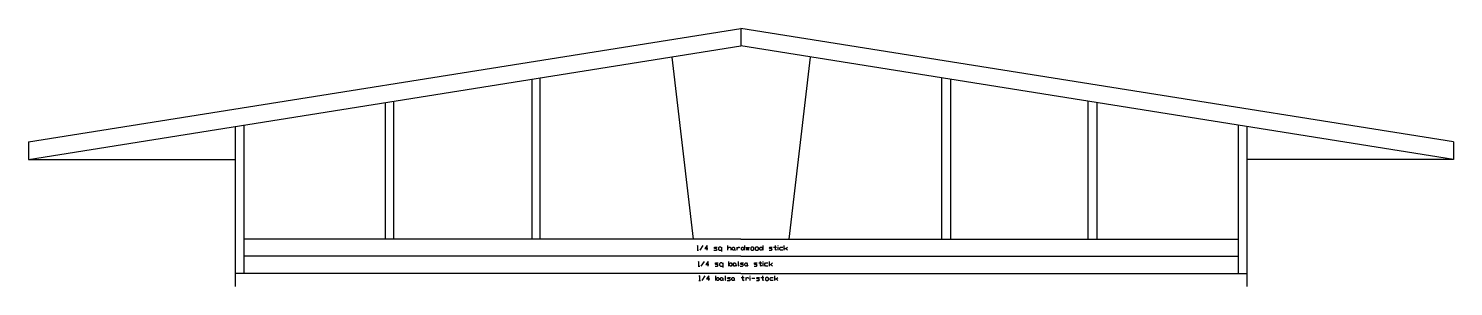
# Model space of a CAD drawing. Extents: x -0.1 to 91.9, y 0 to 98.8.
# Drawn here: x 38.08 to 58.78, y 46.37 to 50.11 of the extents above; entities that cross this region are included whole.
import ezdxf

# ---------------------------------------------------------------- set-up
doc = ezdxf.new("R2010")
doc.units = 0
doc.layers.get('0').update_dxf_attribs({"color": 9, "linetype": 'CONTINUOUS'})

msp = doc.modelspace()

# ---------------------------------------------------------------- linework, layer by layer
at = {"color": 7, "linetype": 'CONTINUOUS'}
for p, q in [((38.083, 48.465, 0), (48.429, 50.11, 0)), ((58.775, 48.465, 0), (48.429, 50.11, 0)), ((48.429, 50.11), (48.429, 49.857)), ((48.429, 50.11), (48.429, 49.857)), ((38.083, 48.212, 0), (48.429, 49.857, 0)), ((47.426, 49.697, 0), (47.735, 47.058, 0)), ((58.775, 48.212, 0), (48.429, 49.857, 0)), ((49.432, 49.697, 0), (49.124, 47.058, 0)), ((45.39, 49.374, 0), (45.39, 47.058, 0)), ((45.515, 47.058, 0), (45.515, 49.394, 0)), ((51.344, 47.058, 0), (51.344, 49.394, 0)), ((51.469, 49.374, 0), (51.469, 47.058, 0)), ((43.387, 47.058, 0), (43.387, 49.055, 0)), ((53.471, 47.058, 0), (53.471, 49.055, 0)), ((43.262, 49.035, 0), (43.262, 47.058, 0)), ((53.596, 49.035, 0), (53.596, 47.058, 0)), ((41.083, 48.689, 0), (41.083, 46.558, 0)), ((41.208, 48.709, 0), (41.208, 46.558, 0)), ((55.65, 48.709, 0), (55.65, 46.558, 0)), ((55.775, 48.689, 0), (55.775, 46.558, 0)), ((38.083, 48.465, 0), (38.083, 48.212, 0)), ((58.775, 48.465, 0), (58.776, 48.212, 0)), ((38.083, 48.212, 0), (41.083, 48.212, 0)), ((58.776, 48.212, 0), (55.775, 48.212, 0)), ((48.429, 47.058, 0), (41.208, 47.058, 0)), ((48.429, 47.058, 0), (55.65, 47.058, 0)), ((48.429, 46.808, 0), (41.208, 46.808, 0)), ((48.429, 46.808, 0), (55.65, 46.808, 0)), ((41.083, 46.558, 0), (41.083, 46.37, 0)), ((48.429, 46.558, 0), (41.083, 46.558, 0)), ((48.429, 46.558, 0), (55.775, 46.558, 0)), ((55.775, 46.558, 0), (55.775, 46.37, 0))]:
    msp.add_line(p, q, dxfattribs=at)
at = {"linetype": 'BYBLOCK', "flags": 128}
for points in [[(47.803, 46.897), (47.803, 46.964), (47.792, 46.953)], [(47.792, 46.897), (47.814, 46.897)], [(47.836, 46.897), (47.881, 46.964)], [(47.936, 46.897), (47.936, 46.964), (47.903, 46.919), (47.947, 46.919)], [(48.036, 46.897), (48.07, 46.897), (48.081, 46.908), (48.07, 46.919), (48.047, 46.919), (48.036, 46.93), (48.047, 46.942), (48.081, 46.942)], [(48.147, 46.93), (48.136, 46.942), (48.114, 46.942), (48.103, 46.93), (48.103, 46.908), (48.114, 46.897), (48.147, 46.897)], [(48.147, 46.942), (48.147, 46.875)], [(48.236, 46.897), (48.236, 46.964)], [(48.236, 46.919), (48.259, 46.942), (48.27, 46.942), (48.281, 46.93), (48.281, 46.897)], [(48.336, 46.908), (48.325, 46.897), (48.314, 46.897), (48.303, 46.908), (48.303, 46.93), (48.314, 46.942), (48.325, 46.942), (48.336, 46.93), (48.336, 46.908), (48.347, 46.897)], [(48.37, 46.942), (48.37, 46.897)], [(48.37, 46.919), (48.392, 46.942), (48.403, 46.942), (48.414, 46.93)], [(48.481, 46.919), (48.458, 46.897), (48.447, 46.897), (48.436, 46.908), (48.436, 46.93), (48.447, 46.942), (48.458, 46.942), (48.481, 46.919)], [(48.481, 46.964), (48.481, 46.897)], [(48.503, 46.942), (48.514, 46.897), (48.525, 46.942), (48.536, 46.897), (48.547, 46.942)], [(48.581, 46.897), (48.603, 46.897), (48.614, 46.908), (48.614, 46.93), (48.603, 46.942), (48.581, 46.942), (48.57, 46.93), (48.57, 46.908), (48.581, 46.897)], [(48.647, 46.897), (48.67, 46.897), (48.681, 46.908), (48.681, 46.93), (48.67, 46.942), (48.647, 46.942), (48.636, 46.93), (48.636, 46.908), (48.647, 46.897)], [(48.747, 46.919), (48.725, 46.897), (48.714, 46.897), (48.703, 46.908), (48.703, 46.93), (48.714, 46.942), (48.725, 46.942), (48.747, 46.919)], [(48.747, 46.964), (48.747, 46.897)], [(48.836, 46.897), (48.87, 46.897), (48.881, 46.908), (48.87, 46.919), (48.847, 46.919), (48.836, 46.93), (48.847, 46.942), (48.881, 46.942)], [(48.903, 46.942), (48.947, 46.942)], [(48.925, 46.964), (48.925, 46.908), (48.936, 46.897), (48.947, 46.908)], [(48.97, 46.953), (48.97, 46.964)], [(48.97, 46.897), (48.97, 46.942)], [(49.036, 46.897), (49.003, 46.897), (48.992, 46.908), (48.992, 46.93), (49.003, 46.942), (49.036, 46.942)], [(49.058, 46.897), (49.058, 46.964)], [(49.058, 46.919), (49.081, 46.919), (49.103, 46.942)], [(49.081, 46.919), (49.103, 46.897)], [(47.819, 46.666), (47.819, 46.733), (47.808, 46.722)], [(47.808, 46.666), (47.83, 46.666)], [(47.852, 46.666), (47.897, 46.733)], [(47.952, 46.666), (47.952, 46.733), (47.919, 46.688), (47.964, 46.688)], [(48.052, 46.666), (48.086, 46.666), (48.097, 46.677), (48.086, 46.688), (48.064, 46.688), (48.052, 46.7), (48.064, 46.711), (48.097, 46.711)], [(48.164, 46.7), (48.152, 46.711), (48.13, 46.711), (48.119, 46.7), (48.119, 46.677), (48.13, 46.666), (48.164, 46.666)], [(48.164, 46.711), (48.164, 46.644)], [(48.252, 46.666), (48.252, 46.733)], [(48.252, 46.688), (48.275, 46.711), (48.286, 46.711), (48.297, 46.7), (48.297, 46.677), (48.286, 46.666), (48.275, 46.666), (48.252, 46.688)], [(48.352, 46.677), (48.341, 46.666), (48.33, 46.666), (48.319, 46.677), (48.319, 46.7), (48.33, 46.711), (48.341, 46.711), (48.352, 46.7), (48.352, 46.677), (48.364, 46.666)], [(48.386, 46.733), (48.386, 46.677), (48.397, 46.666)], [(48.419, 46.666), (48.452, 46.666), (48.464, 46.677), (48.452, 46.688), (48.43, 46.688), (48.419, 46.7), (48.43, 46.711), (48.464, 46.711)], [(48.519, 46.677), (48.508, 46.666), (48.497, 46.666), (48.486, 46.677), (48.486, 46.7), (48.497, 46.711), (48.508, 46.711), (48.519, 46.7), (48.519, 46.677), (48.53, 46.666)], [(48.619, 46.666), (48.652, 46.666), (48.664, 46.677), (48.652, 46.688), (48.63, 46.688), (48.619, 46.7), (48.63, 46.711), (48.664, 46.711)], [(48.686, 46.711), (48.73, 46.711)], [(48.708, 46.733), (48.708, 46.677), (48.719, 46.666), (48.73, 46.677)], [(48.752, 46.722), (48.752, 46.733)], [(48.752, 46.666), (48.752, 46.711)], [(48.819, 46.666), (48.786, 46.666), (48.775, 46.677), (48.775, 46.7), (48.786, 46.711), (48.819, 46.711)], [(48.841, 46.666), (48.841, 46.733)], [(48.841, 46.688), (48.863, 46.688), (48.886, 46.711)], [(48.863, 46.688), (48.886, 46.666)], [(47.83, 46.457), (47.83, 46.524), (47.819, 46.513)], [(47.819, 46.457), (47.841, 46.457)], [(47.863, 46.457), (47.908, 46.524)], [(47.963, 46.457), (47.963, 46.524), (47.93, 46.479), (47.975, 46.479)], [(48.063, 46.457), (48.063, 46.524)], [(48.063, 46.479), (48.086, 46.502), (48.097, 46.502), (48.108, 46.491), (48.108, 46.468), (48.097, 46.457), (48.086, 46.457), (48.063, 46.479)], [(48.163, 46.468), (48.152, 46.457), (48.141, 46.457), (48.13, 46.468), (48.13, 46.491), (48.141, 46.502), (48.152, 46.502), (48.163, 46.491), (48.163, 46.468), (48.175, 46.457)], [(48.197, 46.524), (48.197, 46.468), (48.208, 46.457)], [(48.23, 46.457), (48.263, 46.457), (48.275, 46.468), (48.263, 46.479), (48.241, 46.479), (48.23, 46.491), (48.241, 46.502), (48.275, 46.502)], [(48.33, 46.468), (48.319, 46.457), (48.308, 46.457), (48.297, 46.468), (48.297, 46.491), (48.308, 46.502), (48.319, 46.502), (48.33, 46.491), (48.33, 46.468), (48.341, 46.457)], [(48.43, 46.502), (48.475, 46.502)], [(48.452, 46.524), (48.452, 46.468), (48.463, 46.457), (48.475, 46.468)], [(48.497, 46.502), (48.497, 46.457)], [(48.497, 46.479), (48.519, 46.502), (48.53, 46.502), (48.541, 46.491)], [(48.563, 46.513), (48.563, 46.524)], [(48.563, 46.457), (48.563, 46.502)], [(48.586, 46.491), (48.63, 46.491)], [(48.652, 46.457), (48.686, 46.457), (48.697, 46.468), (48.686, 46.479), (48.663, 46.479), (48.652, 46.491), (48.663, 46.502), (48.697, 46.502)], [(48.719, 46.502), (48.763, 46.502)], [(48.741, 46.524), (48.741, 46.468), (48.752, 46.457), (48.763, 46.468)], [(48.797, 46.457), (48.819, 46.457), (48.83, 46.468), (48.83, 46.491), (48.819, 46.502), (48.797, 46.502), (48.786, 46.491), (48.786, 46.468), (48.797, 46.457)], [(48.897, 46.457), (48.863, 46.457), (48.852, 46.468), (48.852, 46.491), (48.863, 46.502), (48.897, 46.502)], [(48.919, 46.457), (48.919, 46.524)], [(48.919, 46.479), (48.941, 46.479), (48.963, 46.502)], [(48.941, 46.479), (48.963, 46.457)]]:
    msp.add_lwpolyline(points, dxfattribs=at)

doc.saveas('drawing.dxf')
